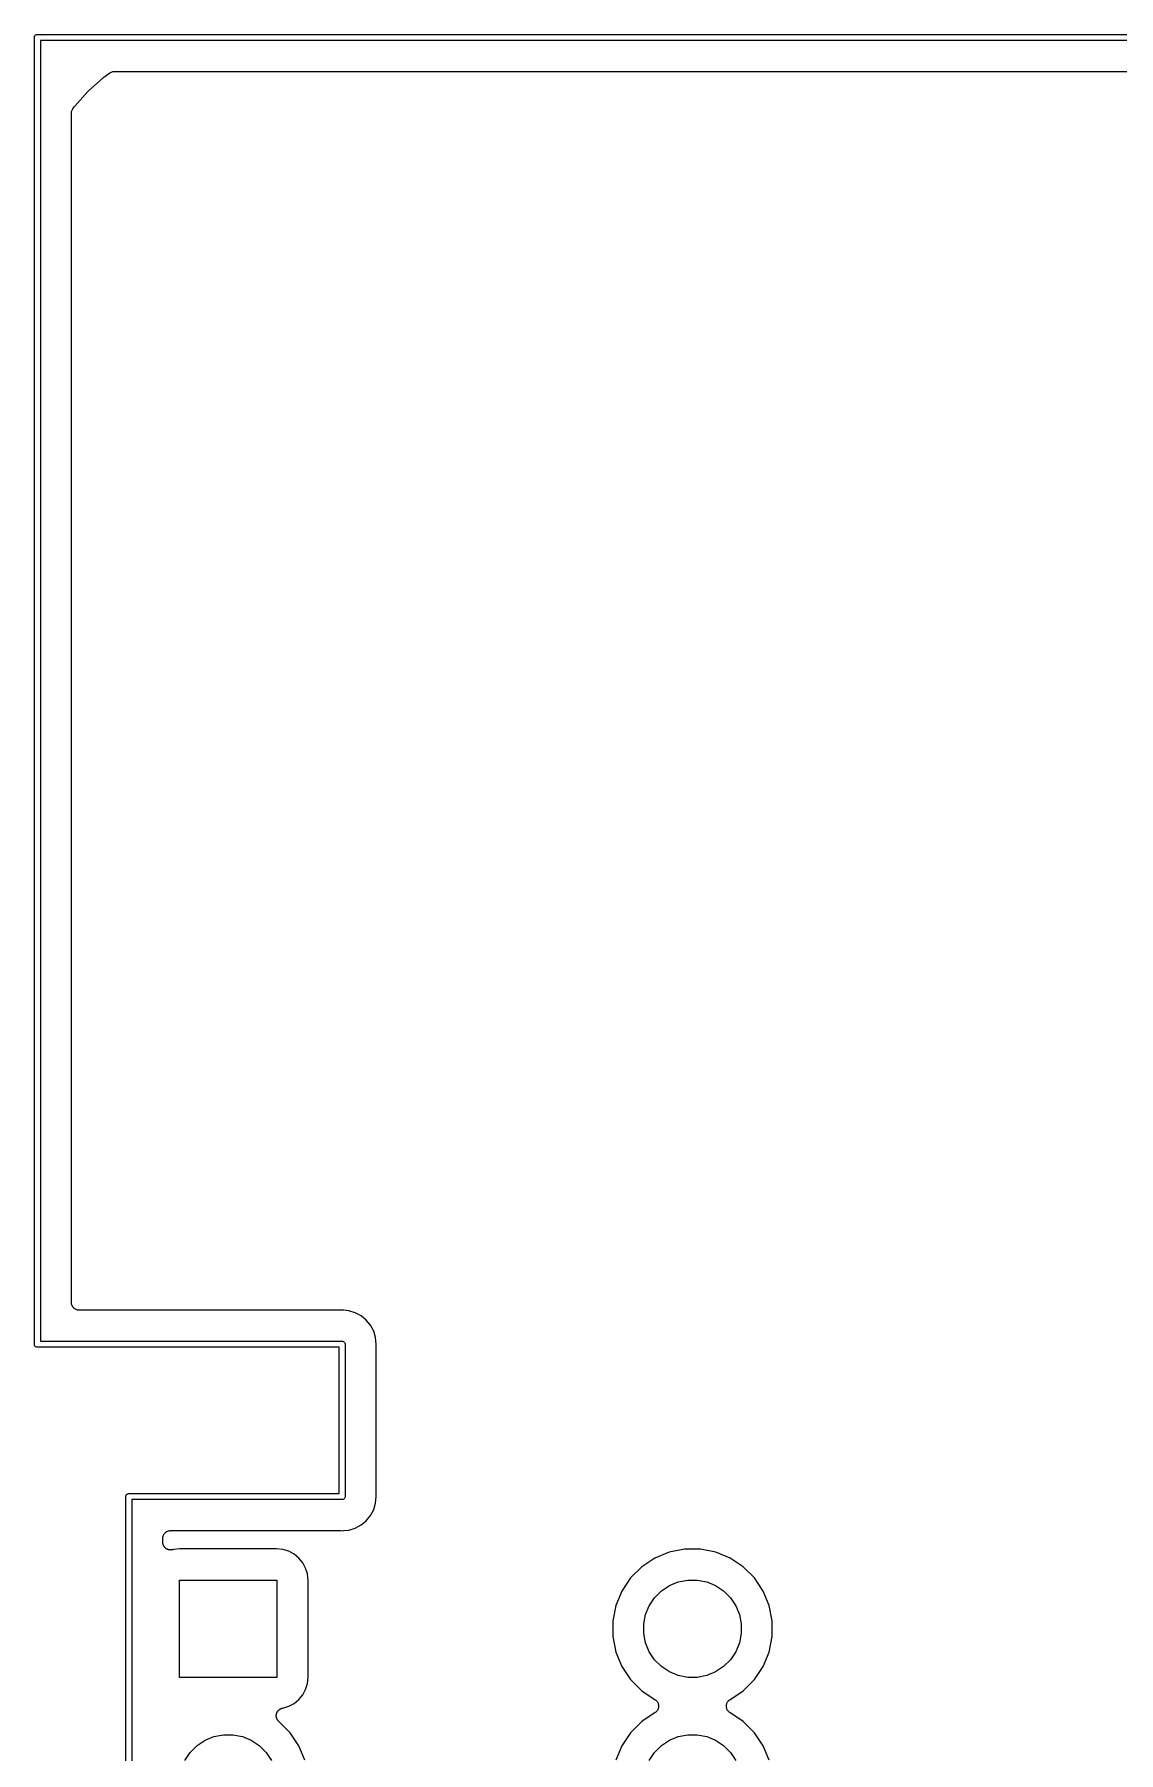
# Model space of a CAD drawing. Extents: x 3.61 to 7.55, y -5.8 to -3.38.
# Drawn here: x 3.606 to 4.307, y -4.49 to -3.38 of the extents above; entities that cross this region are included whole.
import ezdxf

# ---------------------------------------------------------------- set-up
doc = ezdxf.new("R2010")
doc.units = 0
doc.header["$MEASUREMENT"] = 0
doc.layers.add('BLACK', color=7, linetype='CONTINUOUS')

msp = doc.modelspace()

# ---------------------------------------------------------------- linework, layer by layer
at = {"layer": 'BLACK', "linetype": 'CONTINUOUS'}
for p, q in [((3.60629, -3.38189), (3.60633, -3.3815)), ((3.6063, -3.38199), (3.60629, -3.38189)), ((3.6063, -4.22628), (3.6063, -3.38199)), ((3.60633, -3.3815), (3.60644, -3.38113)), ((3.60644, -3.38113), (3.60662, -3.38079)), ((3.60662, -3.38079), (3.60687, -3.38049)), ((3.60687, -3.38049), (3.60717, -3.38025)), ((3.60717, -3.38025), (3.60751, -3.38006)), ((3.60751, -3.38006), (3.60788, -3.37995)), ((3.60788, -3.37995), (3.60817, -3.37992)), ((3.60817, -3.37992), (3.60827, -3.37991)), ((3.60827, -3.37991), (3.60836, -3.37992)), ((3.60836, -3.37992), (7.54518, -3.37992)), ((3.61024, -3.38386), (3.61024, -4.22441)), ((7.54331, -3.38386), (3.61024, -3.38386)), ((3.64126, -3.41638), (3.65072, -3.40791)), ((3.65072, -3.40791), (3.65077, -3.40786)), ((3.65077, -3.40786), (3.65098, -3.40772)), ((3.65098, -3.40772), (3.65116, -3.40756)), ((3.65116, -3.40756), (3.65507, -3.40478)), ((3.65507, -3.40478), (3.65513, -3.40474)), ((3.65513, -3.40474), (3.65516, -3.40472)), ((3.65516, -3.40472), (3.6552, -3.40469)), ((3.6552, -3.40469), (3.65559, -3.40449)), ((3.65559, -3.40449), (3.65598, -3.40427)), ((3.65598, -3.40427), (3.65602, -3.40426)), ((3.65602, -3.40426), (3.65606, -3.40424)), ((3.65606, -3.40424), (3.65649, -3.40411)), ((3.65649, -3.40411), (3.65691, -3.40397)), ((3.65691, -3.40397), (3.65695, -3.40397)), ((3.65695, -3.40397), (3.65699, -3.40395)), ((3.65699, -3.40395), (3.65744, -3.40391)), ((3.65744, -3.40391), (3.65788, -3.40386)), ((3.65788, -3.40386), (3.65792, -3.40386)), ((3.65792, -3.40386), (3.65797, -3.40386)), ((3.65797, -3.40386), (7.49583, -3.40386)), ((3.63241, -3.42626), (3.64086, -3.41678)), ((3.64086, -3.41678), (3.64091, -3.41673)), ((3.64091, -3.41673), (3.64109, -3.41656)), ((3.64109, -3.41656), (3.64126, -3.41638)), ((3.63024, -3.43072), (3.6303, -3.43028)), ((3.63024, -3.43076), (3.63024, -3.43072)), ((3.63024, -3.4308), (3.63024, -3.43076)), ((3.63024, -3.43087), (3.63024, -3.4308)), ((3.63024, -4.19941), (3.63024, -3.43087)), ((3.6303, -3.43028), (3.63035, -3.42983)), ((3.63035, -3.42983), (3.63036, -3.42979)), ((3.63036, -3.42975), (3.6305, -3.42933)), ((3.63036, -3.42979), (3.63036, -3.42975)), ((3.6305, -3.42933), (3.63064, -3.4289)), ((3.63064, -3.4289), (3.63066, -3.42887)), ((3.63066, -3.42887), (3.63067, -3.42883)), ((3.63067, -3.42883), (3.63089, -3.42844)), ((3.63089, -3.42844), (3.63111, -3.42805)), ((3.63111, -3.42805), (3.63114, -3.42802)), ((3.63114, -3.42802), (3.63115, -3.42798)), ((3.63115, -3.42798), (3.63206, -3.4267)), ((3.63206, -3.4267), (3.6321, -3.42664)), ((3.6321, -3.42664), (3.63227, -3.42646)), ((3.63227, -3.42646), (3.63241, -3.42626)), ((3.63028, -4.19988), (3.63024, -4.19941)), ((3.63032, -4.20035), (3.63028, -4.19988)), ((3.63033, -4.20036), (3.63032, -4.20035)), ((3.63033, -4.20038), (3.63033, -4.20036)), ((3.63047, -4.20083), (3.63033, -4.20038)), ((3.6306, -4.20128), (3.63047, -4.20083)), ((3.63061, -4.2013), (3.6306, -4.20128)), ((3.63061, -4.20131), (3.63061, -4.2013)), ((3.63083, -4.20173), (3.63061, -4.20131)), ((3.63105, -4.20215), (3.63083, -4.20173)), ((3.63106, -4.20216), (3.63105, -4.20215)), ((3.63107, -4.20218), (3.63106, -4.20216)), ((3.63137, -4.20254), (3.63107, -4.20218)), ((3.63166, -4.20291), (3.63137, -4.20254)), ((3.63168, -4.20292), (3.63166, -4.20291)), ((3.63169, -4.20293), (3.63168, -4.20292)), ((3.63205, -4.20323), (3.63169, -4.20293)), ((3.63241, -4.20353), (3.63205, -4.20323)), ((3.63243, -4.20354), (3.63241, -4.20353)), ((3.63244, -4.20355), (3.63243, -4.20354)), ((3.63285, -4.20378), (3.63244, -4.20355)), ((3.63327, -4.20401), (3.63285, -4.20378)), ((3.63328, -4.20401), (3.63327, -4.20401)), ((3.6333, -4.20402), (3.63328, -4.20401)), ((3.63375, -4.20416), (3.6333, -4.20402)), ((3.6342, -4.2043), (3.63375, -4.20416)), ((3.63421, -4.2043), (3.6342, -4.2043)), ((3.63423, -4.20431), (3.63421, -4.2043)), ((3.6347, -4.20436), (3.63423, -4.20431)), ((3.63517, -4.20441), (3.6347, -4.20436)), ((3.6352, -4.20441), (3.63517, -4.20441)), ((3.63524, -4.20441), (3.6352, -4.20441)), ((3.6352, -4.20441), (3.6352, -4.20441)), ((3.6352, -4.20441), (3.6352, -4.20441)), ((3.80379, -4.20441), (3.63524, -4.20441)), ((3.804, -4.20439), (3.80379, -4.20441)), ((3.80421, -4.20439), (3.804, -4.20439)), ((3.80428, -4.20439), (3.80421, -4.20439)), ((3.80512, -4.2043), (3.80428, -4.20439)), ((3.80595, -4.20439), (3.80512, -4.2043)), ((3.80942, -4.20473), (3.80595, -4.20439)), ((3.81357, -4.20598), (3.80942, -4.20473)), ((3.81738, -4.20802), (3.81357, -4.20598)), ((3.82073, -4.21077), (3.81738, -4.20802)), ((3.82347, -4.21411), (3.82073, -4.21077)), ((3.82551, -4.21793), (3.82347, -4.21411)), ((3.82677, -4.22207), (3.82551, -4.21793)), ((3.60629, -4.22638), (3.6063, -4.22628)), ((3.60633, -4.22676), (3.60629, -4.22638)), ((3.60644, -4.22713), (3.60633, -4.22676)), ((3.60662, -4.22748), (3.60644, -4.22713)), ((3.60687, -4.22778), (3.60662, -4.22748)), ((3.60717, -4.22802), (3.60687, -4.22778)), ((3.60751, -4.22821), (3.60717, -4.22802)), ((3.60788, -4.22832), (3.60751, -4.22821)), ((3.60827, -4.22836), (3.60788, -4.22832)), ((3.60836, -4.22835), (3.60827, -4.22836)), ((3.80315, -4.22835), (3.60836, -4.22835)), ((3.61024, -4.22441), (3.80502, -4.22441)), ((3.80315, -4.32283), (3.80315, -4.22835)), ((3.80502, -4.22441), (3.80512, -4.2244)), ((3.80512, -4.2244), (3.80521, -4.22441)), ((3.80521, -4.22441), (3.8055, -4.22444)), ((3.8055, -4.22444), (3.80588, -4.22455)), ((3.80588, -4.22455), (3.80622, -4.22473)), ((3.80622, -4.22473), (3.80652, -4.22498)), ((3.80652, -4.22498), (3.80676, -4.22528)), ((3.80676, -4.22528), (3.80695, -4.22562)), ((3.80695, -4.22562), (3.80706, -4.22599)), ((3.80706, -4.22599), (3.8071, -4.22638)), ((3.8071, -4.22638), (3.80709, -4.22647)), ((3.80709, -4.22647), (3.80709, -4.32471)), ((3.82719, -4.22638), (3.82677, -4.22207)), ((3.82709, -4.22763), (3.82711, -4.22742)), ((3.82709, -4.2277), (3.82709, -4.22763)), ((3.82709, -4.32348), (3.82709, -4.2277)), ((3.82711, -4.22721), (3.82719, -4.22638)), ((3.82711, -4.22742), (3.82711, -4.22721)), ((3.66534, -4.3248), (3.66538, -4.32442)), ((3.66535, -4.3249), (3.66534, -4.3248)), ((3.66535, -4.55906), (3.66535, -4.3249)), ((3.66538, -4.32442), (3.6655, -4.32405)), ((3.6655, -4.32405), (3.66568, -4.3237)), ((3.66568, -4.3237), (3.66592, -4.3234)), ((3.66592, -4.3234), (3.66622, -4.32316)), ((3.66622, -4.32316), (3.66657, -4.32298)), ((3.66657, -4.32298), (3.66694, -4.32286)), ((3.66694, -4.32286), (3.66723, -4.32283)), ((3.66723, -4.32283), (3.66732, -4.32283)), ((3.66732, -4.32283), (3.66742, -4.32283)), ((3.66742, -4.32283), (3.80315, -4.32283)), ((3.80502, -4.32677), (3.66929, -4.32677)), ((3.66929, -4.32677), (3.66929, -4.56093)), ((3.80512, -4.32678), (3.80502, -4.32677)), ((3.80521, -4.32677), (3.80512, -4.32678)), ((3.8055, -4.32674), (3.80521, -4.32677)), ((3.80588, -4.32663), (3.8055, -4.32674)), ((3.80622, -4.32645), (3.80588, -4.32663)), ((3.80652, -4.3262), (3.80622, -4.32645)), ((3.80676, -4.3259), (3.80652, -4.3262)), ((3.80695, -4.32556), (3.80676, -4.3259)), ((3.80706, -4.32519), (3.80695, -4.32556)), ((3.8071, -4.3248), (3.80706, -4.32519)), ((3.80709, -4.32471), (3.8071, -4.3248)), ((3.82551, -4.33325), (3.82677, -4.32911)), ((3.82677, -4.32911), (3.82719, -4.3248)), ((3.82711, -4.32369), (3.82709, -4.32348)), ((3.8271, -4.3239), (3.82711, -4.32369)), ((3.82711, -4.32397), (3.8271, -4.3239)), ((3.82719, -4.3248), (3.82711, -4.32397)), ((3.81738, -4.34316), (3.82073, -4.34041)), ((3.82073, -4.34041), (3.82347, -4.33707)), ((3.82347, -4.33707), (3.82551, -4.33325)), ((3.68929, -4.3517), (3.68934, -4.35123)), ((3.68929, -4.35174), (3.68929, -4.3517)), ((3.68929, -4.35177), (3.68929, -4.35174)), ((3.68929, -4.35174), (3.68929, -4.35174)), ((3.68929, -4.35174), (3.68929, -4.35174)), ((3.68929, -4.35435), (3.68929, -4.35177)), ((3.68934, -4.35123), (3.68939, -4.35077)), ((3.68939, -4.35077), (3.6894, -4.35075)), ((3.6894, -4.35073), (3.68954, -4.35028)), ((3.6894, -4.35075), (3.6894, -4.35073)), ((3.68954, -4.35028), (3.68968, -4.34983)), ((3.68968, -4.34983), (3.68969, -4.34982)), ((3.68969, -4.34982), (3.6897, -4.3498)), ((3.6897, -4.3498), (3.68992, -4.34939)), ((3.68992, -4.34939), (3.69015, -4.34898)), ((3.69015, -4.34898), (3.69016, -4.34896)), ((3.69016, -4.34896), (3.69017, -4.34895)), ((3.69017, -4.34895), (3.69047, -4.34859)), ((3.69047, -4.34859), (3.69077, -4.34822)), ((3.69077, -4.34822), (3.69078, -4.34821)), ((3.69078, -4.34821), (3.69079, -4.3482)), ((3.69079, -4.3482), (3.69116, -4.3479)), ((3.69116, -4.3479), (3.69152, -4.34761)), ((3.69152, -4.34761), (3.69154, -4.3476)), ((3.69154, -4.3476), (3.69155, -4.34759)), ((3.69155, -4.34759), (3.69197, -4.34737)), ((3.69197, -4.34737), (3.69239, -4.34715)), ((3.69239, -4.34715), (3.6924, -4.34714)), ((3.6924, -4.34714), (3.69242, -4.34714)), ((3.69242, -4.34714), (3.69287, -4.347)), ((3.69287, -4.347), (3.69332, -4.34687)), ((3.69332, -4.34687), (3.69334, -4.34687)), ((3.69334, -4.34687), (3.69335, -4.34686)), ((3.69335, -4.34686), (3.69382, -4.34682)), ((3.69382, -4.34682), (3.69429, -4.34677)), ((3.69429, -4.34677), (3.80379, -4.34677)), ((3.80379, -4.34677), (3.80386, -4.34677)), ((3.80386, -4.34677), (3.80407, -4.3468)), ((3.80407, -4.3468), (3.80428, -4.3468)), ((3.80428, -4.3468), (3.80512, -4.34688)), ((3.80512, -4.34688), (3.80595, -4.3468)), ((3.80595, -4.3468), (3.80942, -4.34645)), ((3.80942, -4.34645), (3.81357, -4.3452)), ((3.81357, -4.3452), (3.81738, -4.34316)), ((3.68931, -4.35458), (3.68929, -4.35435)), ((3.68931, -4.35481), (3.68931, -4.35458)), ((3.68936, -4.35506), (3.68931, -4.35481)), ((3.68939, -4.35532), (3.68936, -4.35506)), ((3.68945, -4.35554), (3.68939, -4.35532)), ((3.6895, -4.35576), (3.68945, -4.35554)), ((3.68959, -4.356), (3.6895, -4.35576)), ((3.68967, -4.35625), (3.68959, -4.356)), ((3.68978, -4.35646), (3.68967, -4.35625)), ((3.68986, -4.35667), (3.68978, -4.35646)), ((3.69001, -4.35689), (3.68986, -4.35667)), ((3.69013, -4.35711), (3.69001, -4.35689)), ((3.69027, -4.35729), (3.69013, -4.35711)), ((3.6904, -4.35749), (3.69027, -4.35729)), ((3.69058, -4.35767), (3.6904, -4.35749)), ((3.69074, -4.35787), (3.69058, -4.35767)), ((3.69092, -4.35802), (3.69074, -4.35787)), ((3.69108, -4.35818), (3.69092, -4.35802)), ((3.6913, -4.35833), (3.69108, -4.35818)), ((3.6915, -4.35849), (3.6913, -4.35833)), ((3.6917, -4.3586), (3.6915, -4.35849)), ((3.69189, -4.35873), (3.6917, -4.3586)), ((3.69213, -4.35883), (3.69189, -4.35873)), ((3.69235, -4.35896), (3.69213, -4.35883)), ((3.69257, -4.35902), (3.69235, -4.35896)), ((3.69279, -4.35911), (3.69257, -4.35902)), ((3.69304, -4.35917), (3.69279, -4.35911)), ((3.69329, -4.35924), (3.69304, -4.35917)), ((3.69352, -4.35927), (3.69329, -4.35924)), ((3.69374, -4.35932), (3.69352, -4.35927)), ((3.694, -4.35932), (3.69374, -4.35932)), ((3.69426, -4.35935), (3.694, -4.35932)), ((3.69449, -4.35933), (3.69426, -4.35935)), ((3.69472, -4.35933), (3.69449, -4.35933)), ((3.69497, -4.35928), (3.69472, -4.35933)), ((3.69523, -4.35926), (3.69497, -4.35928)), ((3.69545, -4.35919), (3.69523, -4.35926)), ((3.69568, -4.35915), (3.69545, -4.35919)), ((3.69574, -4.35913), (3.69568, -4.35915)), ((3.69608, -4.35903), (3.69574, -4.35913)), ((3.70025, -4.35862), (3.69608, -4.35903)), ((3.76275, -4.35862), (3.70025, -4.35862)), ((3.76691, -4.35903), (3.76275, -4.35862)), ((3.77068, -4.36017), (3.76691, -4.35903)), ((3.77416, -4.36203), (3.77068, -4.36017)), ((3.7772, -4.36453), (3.77416, -4.36203)), ((4.01648, -4.36072), (4.0071, -4.3646)), ((4.02642, -4.35874), (4.01648, -4.36072)), ((4.03657, -4.35874), (4.02642, -4.35874)), ((4.04652, -4.36072), (4.03657, -4.35874)), ((4.05589, -4.3646), (4.04652, -4.36072)), ((3.7797, -4.36757), (3.7772, -4.36453)), ((3.78156, -4.37105), (3.7797, -4.36757)), ((3.7827, -4.37482), (3.78156, -4.37105)), ((3.78311, -4.37899), (3.7827, -4.37482)), ((3.99867, -4.37024), (3.9915, -4.37741)), ((4.0071, -4.3646), (3.99867, -4.37024)), ((4.06432, -4.37024), (4.05589, -4.3646)), ((4.0715, -4.37741), (4.06432, -4.37024)), ((3.7, -4.44173), (3.7, -4.37874)), ((3.7, -4.37874), (3.76299, -4.37874)), ((3.76299, -4.37874), (3.76299, -4.44173)), ((3.78311, -4.44149), (3.78311, -4.37899)), ((3.98586, -4.38584), (3.98198, -4.39522)), ((3.9915, -4.37741), (3.98586, -4.38584)), ((4.00703, -4.39016), (4.01142, -4.38577)), ((4.01142, -4.38577), (4.01658, -4.38232)), ((4.01658, -4.38232), (4.02231, -4.37995)), ((4.02231, -4.37995), (4.02839, -4.37874)), ((4.02839, -4.37874), (4.0346, -4.37874)), ((4.0346, -4.37874), (4.04068, -4.37995)), ((4.04068, -4.37995), (4.04642, -4.38232)), ((4.04642, -4.38232), (4.05157, -4.38577)), ((4.05157, -4.38577), (4.05596, -4.39016)), ((4.07713, -4.38584), (4.0715, -4.37741)), ((4.08101, -4.39522), (4.07713, -4.38584)), ((3.98198, -4.39522), (3.98, -4.40516)), ((4.00121, -4.40105), (4.00358, -4.39532)), ((4.00358, -4.39532), (4.00703, -4.39016)), ((4.05596, -4.39016), (4.05941, -4.39532)), ((4.05941, -4.39532), (4.06178, -4.40105)), ((4.08299, -4.40516), (4.08101, -4.39522)), ((3.98, -4.40516), (3.98, -4.41531)), ((4, -4.40713), (4.00121, -4.40105)), ((4, -4.41334), (4, -4.40713)), ((4.06178, -4.40105), (4.06299, -4.40713)), ((4.06299, -4.40713), (4.06299, -4.41334)), ((4.08299, -4.41531), (4.08299, -4.40516)), ((3.98, -4.41531), (3.98198, -4.42526)), ((4.00121, -4.41942), (4, -4.41334)), ((4.06299, -4.41334), (4.06178, -4.41942)), ((4.08101, -4.42526), (4.08299, -4.41531)), ((3.98198, -4.42526), (3.98586, -4.43463)), ((4.00358, -4.42516), (4.00121, -4.41942)), ((4.00703, -4.43031), (4.00358, -4.42516)), ((4.01142, -4.4347), (4.00703, -4.43031)), ((4.05596, -4.43031), (4.05157, -4.4347)), ((4.05941, -4.42516), (4.05596, -4.43031)), ((4.06178, -4.41942), (4.05941, -4.42516)), ((4.07713, -4.43463), (4.08101, -4.42526)), ((3.98586, -4.43463), (3.9915, -4.44306)), ((4.01658, -4.43815), (4.01142, -4.4347)), ((4.02231, -4.44052), (4.01658, -4.43815)), ((4.02839, -4.44173), (4.02231, -4.44052)), ((4.04068, -4.44052), (4.0346, -4.44173)), ((4.04642, -4.43815), (4.04068, -4.44052)), ((4.05157, -4.4347), (4.04642, -4.43815)), ((4.0715, -4.44306), (4.07713, -4.43463)), ((3.76299, -4.44173), (3.7, -4.44173)), ((3.7797, -4.4529), (3.78156, -4.44942)), ((3.78156, -4.44942), (3.7827, -4.44565)), ((3.7827, -4.44565), (3.78311, -4.44149)), ((3.9915, -4.44306), (3.99867, -4.45024)), ((3.99867, -4.45024), (4.00741, -4.45608)), ((4.0346, -4.44173), (4.02839, -4.44173)), ((4.05558, -4.45608), (4.06432, -4.45024)), ((4.06432, -4.45024), (4.0715, -4.44306)), ((3.7633, -4.46382), (3.76343, -4.46359)), ((3.76343, -4.46359), (3.76358, -4.46341)), ((3.76358, -4.46341), (3.76371, -4.46322)), ((3.76371, -4.46322), (3.76389, -4.46304)), ((3.76389, -4.46304), (3.76405, -4.46284)), ((3.76405, -4.46284), (3.76423, -4.4627)), ((3.76423, -4.4627), (3.7644, -4.46253)), ((3.7644, -4.46253), (3.76461, -4.46239)), ((3.76461, -4.46239), (3.76481, -4.46223)), ((3.76481, -4.46223), (3.76502, -4.46212)), ((3.76502, -4.46212), (3.76521, -4.46199)), ((3.76521, -4.46199), (3.76545, -4.46189)), ((3.76545, -4.46189), (3.76567, -4.46177)), ((3.76567, -4.46177), (3.7659, -4.46171)), ((3.7659, -4.46171), (3.76611, -4.46162)), ((3.76611, -4.46162), (3.76636, -4.46157)), ((3.76636, -4.46157), (3.76661, -4.4615)), ((3.76661, -4.4615), (3.7668, -4.46148)), ((3.7668, -4.46148), (3.77068, -4.4603)), ((3.77068, -4.4603), (3.77416, -4.45844)), ((3.77416, -4.45844), (3.7772, -4.45594)), ((3.7772, -4.45594), (3.7797, -4.4529)), ((4.00741, -4.45608), (4.00745, -4.4561)), ((4.00745, -4.4561), (4.00745, -4.4561)), ((4.00745, -4.4561), (4.00745, -4.4561)), ((4.00745, -4.4561), (4.00747, -4.45612)), ((4.00747, -4.45612), (4.00784, -4.45643)), ((4.00784, -4.45643), (4.0082, -4.45673)), ((4.00846, -4.46342), (4.00817, -4.46377)), ((4.0082, -4.45673), (4.00821, -4.45674)), ((4.00821, -4.45674), (4.00822, -4.45675)), ((4.00822, -4.45675), (4.00852, -4.45712)), ((4.00877, -4.46304), (4.00846, -4.46342)), ((4.00852, -4.45712), (4.00881, -4.45749)), ((4.00878, -4.46303), (4.00877, -4.46304)), ((4.00879, -4.46302), (4.00878, -4.46303)), ((4.00901, -4.46261), (4.00879, -4.46302)), ((4.00881, -4.45749), (4.00882, -4.4575)), ((4.00882, -4.4575), (4.00883, -4.45751)), ((4.00883, -4.45751), (4.00905, -4.45793)), ((4.00924, -4.46219), (4.00901, -4.46261)), ((4.00905, -4.45793), (4.00927, -4.45835)), ((4.00925, -4.46216), (4.00924, -4.46217)), ((4.00924, -4.46217), (4.00924, -4.46219)), ((4.00939, -4.4617), (4.00925, -4.46216)), ((4.00927, -4.45835), (4.00927, -4.45836)), ((4.00927, -4.45836), (4.00928, -4.45838)), ((4.00928, -4.45838), (4.00941, -4.45883)), ((4.00953, -4.46125), (4.00939, -4.4617)), ((4.00941, -4.45883), (4.00955, -4.45929)), ((4.00954, -4.46123), (4.00953, -4.46124)), ((4.00953, -4.46124), (4.00953, -4.46125)), ((4.00958, -4.46076), (4.00954, -4.46123)), ((4.00955, -4.45929), (4.00955, -4.4593)), ((4.00955, -4.4593), (4.00955, -4.45931)), ((4.00955, -4.45931), (4.00959, -4.45978)), ((4.00964, -4.46028), (4.00958, -4.46076)), ((4.00959, -4.45978), (4.00964, -4.46026)), ((4.00964, -4.46026), (4.00963, -4.46027)), ((4.00963, -4.46027), (4.00964, -4.46028)), ((4.05336, -4.46019), (4.05341, -4.45972)), ((4.05336, -4.4602), (4.05336, -4.46019)), ((4.05336, -4.46021), (4.05336, -4.4602)), ((4.0534, -4.46069), (4.05336, -4.46021)), ((4.05344, -4.46116), (4.0534, -4.46069)), ((4.05341, -4.45972), (4.05346, -4.45924)), ((4.05345, -4.46117), (4.05344, -4.46116)), ((4.05345, -4.46119), (4.05345, -4.46117)), ((4.05358, -4.46164), (4.05345, -4.46119)), ((4.05346, -4.45922), (4.0536, -4.45877)), ((4.05346, -4.45923), (4.05346, -4.45922)), ((4.05346, -4.45924), (4.05346, -4.45923)), ((4.05372, -4.4621), (4.05358, -4.46164)), ((4.0536, -4.45877), (4.05374, -4.45831)), ((4.05372, -4.46211), (4.05372, -4.4621)), ((4.05372, -4.46212), (4.05372, -4.46211)), ((4.05395, -4.46254), (4.05372, -4.46212)), ((4.05374, -4.45831), (4.05375, -4.4583)), ((4.05375, -4.45829), (4.05398, -4.45787)), ((4.05375, -4.4583), (4.05375, -4.45829)), ((4.05416, -4.46296), (4.05395, -4.46254)), ((4.05398, -4.45787), (4.0542, -4.45745)), ((4.05417, -4.46297), (4.05416, -4.46296)), ((4.05418, -4.46298), (4.05417, -4.46297)), ((4.05447, -4.46335), (4.05418, -4.46298)), ((4.0542, -4.45745), (4.05421, -4.45744)), ((4.05421, -4.45744), (4.05422, -4.45743)), ((4.05422, -4.45743), (4.05452, -4.45706)), ((4.05477, -4.46373), (4.05447, -4.46335)), ((4.05452, -4.45706), (4.05482, -4.4567)), ((4.05482, -4.4567), (4.05483, -4.45669)), ((4.05483, -4.45669), (4.05484, -4.45668)), ((4.05484, -4.45668), (4.05521, -4.45638)), ((4.05521, -4.45638), (4.05558, -4.45608)), ((3.76256, -4.46635), (3.76259, -4.46612)), ((3.76258, -4.4666), (3.76256, -4.46635)), ((3.76258, -4.46686), (3.76258, -4.4666)), ((3.76263, -4.46709), (3.76258, -4.46686)), ((3.76259, -4.46588), (3.76264, -4.46563)), ((3.76259, -4.46612), (3.76259, -4.46588)), ((3.76265, -4.46732), (3.76263, -4.46709)), ((3.76264, -4.46563), (3.76267, -4.46538)), ((3.76272, -4.46757), (3.76265, -4.46732)), ((3.76267, -4.46538), (3.76274, -4.46516)), ((3.76276, -4.46782), (3.76272, -4.46757)), ((3.76274, -4.46516), (3.76278, -4.46493)), ((3.76285, -4.46803), (3.76276, -4.46782)), ((3.76278, -4.46493), (3.76288, -4.46469)), ((3.76292, -4.46826), (3.76285, -4.46803)), ((3.76288, -4.46469), (3.76296, -4.46445)), ((3.76304, -4.46849), (3.76292, -4.46826)), ((3.76296, -4.46445), (3.76307, -4.46424)), ((3.76313, -4.46872), (3.76304, -4.46849)), ((3.76307, -4.46424), (3.76316, -4.46403)), ((3.76326, -4.46892), (3.76313, -4.46872)), ((3.76316, -4.46403), (3.7633, -4.46382)), ((3.76337, -4.46913), (3.76326, -4.46892)), ((3.76353, -4.46933), (3.76337, -4.46913)), ((3.76367, -4.46954), (3.76353, -4.46933)), ((3.76383, -4.46971), (3.76367, -4.46954)), ((3.76398, -4.46989), (3.76383, -4.46971)), ((3.76403, -4.46994), (3.76398, -4.46989)), ((3.7715, -4.47741), (3.76403, -4.46994)), ((3.99867, -4.47024), (3.9915, -4.47741)), ((4.00741, -4.46439), (3.99867, -4.47024)), ((4.00778, -4.4641), (4.00741, -4.46439)), ((4.00815, -4.46379), (4.00778, -4.4641)), ((4.00816, -4.46378), (4.00815, -4.46379)), ((4.00817, -4.46377), (4.00816, -4.46378)), ((4.05478, -4.46373), (4.05477, -4.46373)), ((4.05479, -4.46374), (4.05478, -4.46373)), ((4.05515, -4.46404), (4.05479, -4.46374)), ((4.05552, -4.46435), (4.05515, -4.46404)), ((4.05554, -4.46437), (4.05552, -4.46435)), ((4.05558, -4.46439), (4.05554, -4.46437)), ((4.05554, -4.46437), (4.05554, -4.46437)), ((4.05554, -4.46437), (4.05554, -4.46437)), ((4.06432, -4.47024), (4.05558, -4.46439)), ((4.0715, -4.47741), (4.06432, -4.47024)), ((3.70703, -4.49016), (3.71142, -4.48577)), ((3.71142, -4.48577), (3.71658, -4.48232)), ((3.71658, -4.48232), (3.72231, -4.47995)), ((3.72231, -4.47995), (3.72839, -4.47874)), ((3.72839, -4.47874), (3.7346, -4.47874)), ((3.7346, -4.47874), (3.74068, -4.47995)), ((3.74068, -4.47995), (3.74642, -4.48232)), ((3.74642, -4.48232), (3.75157, -4.48577)), ((3.75157, -4.48577), (3.75596, -4.49016)), ((3.77713, -4.48584), (3.7715, -4.47741)), ((3.78101, -4.49522), (3.77713, -4.48584)), ((3.98586, -4.48584), (3.98198, -4.49522)), ((3.9915, -4.47741), (3.98586, -4.48584)), ((4.00703, -4.49016), (4.01142, -4.48577)), ((4.01142, -4.48577), (4.01658, -4.48232)), ((4.01658, -4.48232), (4.02231, -4.47995)), ((4.02231, -4.47995), (4.02839, -4.47874)), ((4.02839, -4.47874), (4.0346, -4.47874)), ((4.0346, -4.47874), (4.04068, -4.47995)), ((4.04068, -4.47995), (4.04642, -4.48232)), ((4.04642, -4.48232), (4.05157, -4.48577)), ((4.05157, -4.48577), (4.05596, -4.49016)), ((4.07713, -4.48584), (4.0715, -4.47741)), ((4.08101, -4.49522), (4.07713, -4.48584)), ((3.70358, -4.49532), (3.70703, -4.49016)), ((3.75596, -4.49016), (3.75941, -4.49532)), ((4.00358, -4.49532), (4.00703, -4.49016)), ((4.05596, -4.49016), (4.05941, -4.49532))]:
    msp.add_line(p, q, dxfattribs=at)

doc.saveas('drawing.dxf')
